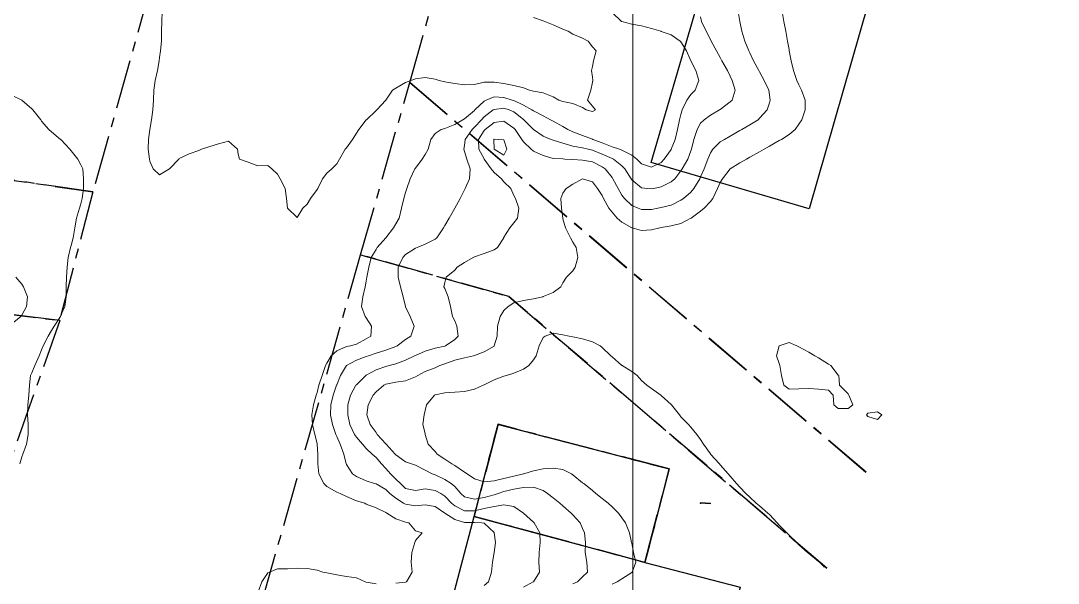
# Model space of a CAD drawing. Header units: centimetres. Extents: x 0 to 642158, y -847 to 649707.
# Drawn here: x 617835.7 to 617888.4, y 621045.2 to 621073.8 of the extents above; entities that cross this region are included whole.
import ezdxf

# ---------------------------------------------------------------- set-up
doc = ezdxf.new("R2010")
doc.units = ezdxf.units.CM
doc.header["$MEASUREMENT"] = 0
doc.linetypes.add('CENTERX2', pattern=[4, 2.5, -0.5, 0.5, -0.5])
doc.layers.add('MEV_grille', color=254, linetype='Continuous', lineweight=9)
doc.layers.add('WAL_topographie 0.5', color=253, linetype='Continuous', lineweight=20)
doc.layers.add('SPW_batiments', color=7, linetype='Continuous')
doc.layers.add('SPW_parcellaire cadastral', color=7, linetype='CENTERX2', lineweight=25, true_color=0xff0542)

# ---------------------------------------------------------------- blocks, each defined once
blk = doc.blocks.new('*U112')
at = {"layer": 'MEV_grille', "transparency": 33554687}
blk.add_lwpolyline([(0, 1825.476), (0, -1825.476)], dxfattribs=at)
blk = doc.blocks.new('*U113')
at = {"layer": 'MEV_grille', "color": 0, "linetype": 'ByBlock', "lineweight": -2, "transparency": 16777216}
blk.add_blockref('*U112', (2500, 0), dxfattribs=at)

msp = doc.modelspace()

# ---------------------------------------------------------------- linework, layer by layer
at = {"layer": 'SPW_batiments'}
for points in [[(617878.776, 621074.655), (617875.765, 621064.225), (617867.737, 621066.566), (617870.771, 621076.966), (617878.776, 621074.655)], [(617859.978, 621053.258), (617868.658, 621050.994), (617867.42, 621046.246), (617858.733, 621048.581), (617859.955, 621053.264), (617859.978, 621053.258)], [(617857.402, 621043.477), (617857.424, 621043.56), (617858.734, 621048.58), (617867.287, 621046.282), (617867.42, 621046.246), (617872.268, 621044.981), (617870.954, 621039.942), (617865.972, 621041.242), (617864.104, 621034.08), (617855.534, 621036.315), (617857.402, 621043.477)]]:
    msp.add_lwpolyline(points, dxfattribs=at)
at = {"layer": 'SPW_parcellaire cadastral'}
for points in [[(617878.663, 621050.825), (617855.463, 621070.639), (617856.577, 621074.556), (617861.44, 621082.414), (617888.432, 621074.591)], [(617839.353, 621065.082), (617833.485, 621065.931), (617824.609, 621067.319), (617815.475, 621068.602), (617808.209, 621069.652), (617807.21, 621062.702), (617804.076, 621063.151), (617801.865, 621071.281), (617800.049, 621077.763), (617810.204, 621080.395), (617817.159, 621080.768), (617842.315, 621075.59), (617839.353, 621065.082)], [(617876.661, 621045.957), (617860.497, 621059.764), (617852.969, 621061.874), (617855.463, 621070.639), (617878.663, 621050.825)], [(617839.353, 621065.082), (617837.67, 621058.544), (617833.976, 621059.005), (617826.597, 621059.827), (617823.421, 621060.287), (617812.572, 621061.858), (617807.21, 621062.702), (617808.209, 621069.652), (617815.475, 621068.602), (617824.609, 621067.319), (617833.485, 621065.931), (617839.353, 621065.082)], [(617783.06, 621052.299), (617767.153, 621066.773), (617792.458, 621064.182), (617804.076, 621063.151), (617807.21, 621062.702), (617812.572, 621061.858), (617823.421, 621060.287), (617826.597, 621059.827), (617833.976, 621059.005), (617837.67, 621058.544), (617833.415, 621046.455), (617783.06, 621052.299)], [(617869.932, 621029.586), (617869.601, 621029.87), (617845.774, 621036.577), (617852.969, 621061.874), (617860.497, 621059.764)], [(617860.497, 621059.764), (617876.661, 621045.957)], [(617858.734, 621048.581), (617867.42, 621046.246), (617868.658, 621050.994), (617859.955, 621053.264), (617858.734, 621048.581)], [(617858.734, 621048.581), (617859.955, 621053.264), (617868.658, 621050.994), (617867.42, 621046.246), (617858.734, 621048.581)]]:
    msp.add_lwpolyline(points, dxfattribs=at)
at = {"layer": 'WAL_topographie 0.5'}
for points in [[(617842.875, 621074.25), (617842.864, 621073.75), (617842.845, 621073.25), (617842.837, 621072.75), (617842.791, 621072.25), (617842.75, 621071.917), (617842.723, 621071.75), (617842.64, 621071.25), (617842.529, 621070.75), (617842.46, 621070.25), (617842.441, 621069.75), (617842.405, 621069.25), (617842.331, 621068.75), (617842.25, 621068.25), (617842.25, 621068.25), (617842.189, 621067.75), (617842.174, 621067.25), (617842.235, 621066.75), (617842.25, 621066.635), (617842.422, 621066.25), (617842.75, 621065.944), (617843.25, 621066.25), (617843.25, 621066.25), (617843.728, 621066.75), (617843.75, 621066.778), (617844.25, 621067.013), (617844.75, 621067.179), (617844.875, 621067.25), (617845.25, 621067.375), (617845.75, 621067.518), (617846.25, 621067.659), (617846.7, 621067.25), (617846.75, 621067), (617846.812, 621066.75), (617847.25, 621066.591), (617847.75, 621066.408), (617848.25, 621066.417), (617848.45, 621066.25), (617848.75, 621065.978), (617848.869, 621065.75), (617849.131, 621065.25), (617849.194, 621064.75), (617849.25, 621064.25), (617849.25, 621064.25), (617849.75, 621063.779), (617850.036, 621064.25), (617850.25, 621064.45), (617850.42, 621064.75), (617850.75, 621065.199), (617850.785, 621065.25), (617851.028, 621065.75), (617851.25, 621066.03), (617851.512, 621066.25), (617851.75, 621066.513), (617851.9, 621066.75), (617852.19, 621067.25), (617852.25, 621067.321), (617852.554, 621067.75), (617852.75, 621068.071), (617852.869, 621068.25), (617853.25, 621068.74), (617853.261, 621068.75), (617853.75, 621069.21), (617853.788, 621069.25), (617854.25, 621069.74), (617854.255, 621069.75), (617854.594, 621070.25), (617854.75, 621070.349), (617855.25, 621070.647), (617855.525, 621070.75), (617855.75, 621070.821), (617856.25, 621070.887), (617856.75, 621070.811), (617856.967, 621070.75), (617857.25, 621070.669), (617857.75, 621070.595), (617858.25, 621070.523), (617858.75, 621070.542), (617859.25, 621070.653), (617859.75, 621070.664), (617860.25, 621070.589), (617860.75, 621070.491), (617861.25, 621070.367), (617861.553, 621070.25), (617861.75, 621070.207), (617862.25, 621070.109), (617862.75, 621069.918), (617863.052, 621069.75), (617863.25, 621069.675), (617863.75, 621069.567), (617864.25, 621069.375), (617864.438, 621069.25), (617864.75, 621069.172), (617864.906, 621069.25), (617864.75, 621069.429), (617864.5, 621069.75), (617864.67, 621070.25), (617864.75, 621070.65), (617864.772, 621070.75), (617864.75, 621070.917), (617864.706, 621071.25), (617864.75, 621071.45), (617864.81, 621071.75), (617864.936, 621072.25), (617864.75, 621072.447), (617864.542, 621072.75), (617864.25, 621072.891), (617863.75, 621073.092), (617863.51, 621073.25), (617863.25, 621073.357), (617862.75, 621073.564), (617862.328, 621073.75), (617862.25, 621073.774), (617861.75, 621073.948)], [(617854.75, 621045.183), (617855.25, 621045.245), (617855.296, 621045.25), (617855.583, 621045.75), (617855.54, 621046.25), (617855.568, 621046.75), (617855.722, 621047.25), (617855.75, 621047.357), (617856.094, 621047.75), (617855.75, 621047.856), (617855.414, 621048.25), (617855.25, 621048.286), (617854.75, 621048.451), (617854.306, 621048.75), (617854.25, 621048.778), (617853.75, 621049.01), (617853.25, 621049.212), (617853.178, 621049.25), (617852.75, 621049.375), (617852.25, 621049.602), (617851.934, 621049.75), (617851.75, 621049.816), (617851.25, 621050.106), (617851.105, 621050.25), (617850.839, 621050.75), (617850.798, 621051.25), (617850.8, 621051.75), (617850.759, 621052.25), (617850.75, 621052.295), (617850.637, 621052.75), (617850.521, 621053.25), (617850.492, 621053.75), (617850.565, 621054.25), (617850.702, 621054.75), (617850.75, 621054.889), (617850.849, 621055.25), (617851.008, 621055.75), (617851.186, 621056.25), (617851.25, 621056.368), (617851.472, 621056.75), (617851.75, 621057.005), (617852.25, 621057.214), (617852.452, 621057.25), (617852.75, 621057.337), (617853.25, 621057.601), (617853.488, 621057.75), (617853.514, 621058.25), (617853.25, 621058.676), (617853.196, 621058.75), (617853.005, 621059.25), (617853.083, 621059.75), (617853.2, 621060.25), (617853.25, 621060.536), (617853.28, 621060.75), (617853.38, 621061.25), (617853.511, 621061.75), (617853.75, 621062.152), (617853.805, 621062.25), (617854.25, 621062.744), (617854.255, 621062.75), (617854.645, 621063.25), (617854.75, 621063.448), (617854.92, 621063.75), (617855.054, 621064.25), (617855.158, 621064.75), (617855.25, 621065.048), (617855.312, 621065.25), (617855.493, 621065.75), (617855.729, 621066.25), (617855.75, 621066.285), (617856.095, 621066.75), (617856.25, 621066.984), (617856.393, 621067.25), (617856.532, 621067.75), (617856.75, 621068.056), (617857.066, 621068.25), (617857.25, 621068.308), (617857.75, 621068.513), (617858.167, 621068.75), (617858.25, 621068.79), (617858.75, 621069.217), (617858.781, 621069.25), (617859.25, 621069.693), (617859.351, 621069.75), (617859.75, 621069.915), (617860.25, 621069.879), (617860.677, 621069.75), (617860.75, 621069.728), (617861.25, 621069.484), (617861.666, 621069.25), (617861.75, 621069.192), (617862.25, 621068.949), (617862.619, 621068.75), (617862.75, 621068.675), (617863.25, 621068.399), (617863.508, 621068.25), (617863.75, 621068.13), (617864.25, 621067.941), (617864.75, 621067.765), (617864.779, 621067.75), (617865.25, 621067.565), (617865.75, 621067.374), (617866.128, 621067.25), (617866.25, 621067.207), (617866.75, 621066.946), (617867.009, 621066.75), (617867.25, 621066.503), (617867.75, 621066.328), (617868.25, 621066.579), (617868.402, 621066.75), (617868.75, 621067.238), (617868.757, 621067.25), (617868.956, 621067.75), (617869.068, 621068.25), (617869.177, 621068.75), (617869.25, 621069.019), (617869.321, 621069.25), (617869.555, 621069.75), (617869.75, 621070.032), (617869.981, 621070.25), (617870.162, 621070.75), (617870.002, 621071.25), (617869.75, 621071.75), (617869.75, 621071.75), (617869.527, 621072.25), (617869.25, 621072.702), (617869.205, 621072.75), (617868.75, 621073.07), (617868.25, 621073.241), (617868.224, 621073.25), (617867.75, 621073.393), (617867.25, 621073.524), (617866.75, 621073.605), (617866.25, 621073.739), (617866.23, 621073.75), (617865.75, 621074.2)], [(617861.25, 621044.988), (617861.747, 621045.25), (617861.75, 621045.255), (617862.056, 621045.75), (617862.03, 621046.25), (617862.041, 621046.75), (617862.102, 621047.25), (617862.075, 621047.75), (617861.791, 621048.25), (617861.75, 621048.29), (617861.25, 621048.75), (617861.25, 621048.75), (617860.75, 621049.081), (617860.25, 621049.169), (617859.75, 621049.094), (617859.25, 621048.985), (617858.75, 621048.874), (617858.25, 621048.859), (617857.75, 621049.115), (617857.592, 621049.25), (617857.25, 621049.615), (617857.037, 621049.75), (617856.75, 621049.901), (617856.25, 621049.983), (617855.75, 621049.897), (617855.25, 621050.005), (617855, 621050.25), (617854.75, 621050.48), (617854.488, 621050.75), (617854.25, 621051.013), (617854.024, 621051.25), (617853.75, 621051.571), (617853.552, 621051.75), (617853.25, 621052.033), (617853.063, 621052.25), (617852.75, 621052.612), (617852.658, 621052.75), (617852.417, 621053.25), (617852.31, 621053.75), (617852.319, 621054.25), (617852.46, 621054.75), (617852.731, 621055.25), (617852.75, 621055.276), (617853.238, 621055.75), (617853.25, 621055.758), (617853.75, 621056.03), (617854.25, 621056.203), (617854.422, 621056.25), (617854.75, 621056.343), (617855.25, 621056.532), (617855.708, 621056.75), (617855.75, 621056.77), (617856.25, 621056.979), (617856.75, 621057.13), (617857.25, 621057.242), (617857.276, 621057.25), (617857.75, 621057.575), (617857.933, 621057.75), (617857.861, 621058.25), (617857.75, 621058.527), (617857.646, 621058.75), (617857.53, 621059.25), (617857.423, 621059.75), (617857.25, 621060.163), (617857.205, 621060.25), (617857.25, 621060.472), (617857.309, 621060.75), (617857.75, 621061.104), (617857.876, 621061.25), (617858.25, 621061.493), (617858.695, 621061.75), (617858.75, 621061.781), (617859.25, 621061.943), (617859.75, 621062.128), (617859.931, 621062.25), (617860.24, 621062.75), (617860.25, 621062.771), (617860.546, 621063.25), (617860.75, 621063.504), (617860.945, 621063.75), (617861.005, 621064.25), (617860.846, 621064.75), (617860.75, 621064.899), (617860.596, 621065.25), (617860.25, 621065.593), (617860.127, 621065.75), (617859.75, 621066.067), (617859.611, 621066.25), (617859.256, 621066.75), (617859.25, 621066.759), (617858.978, 621067.25), (617858.96, 621067.75), (617859.25, 621068.199), (617859.293, 621068.25), (617859.75, 621068.607), (617860.25, 621068.675), (617860.75, 621068.323), (617860.816, 621068.25), (617861.17, 621067.75), (617861.25, 621067.621), (617861.633, 621067.25), (617861.75, 621067.154), (617862.25, 621066.922), (617862.75, 621066.78), (617863.25, 621066.755), (617863.354, 621066.75), (617863.75, 621066.728), (617864.25, 621066.694), (617864.75, 621066.609), (617865.25, 621066.36), (617865.404, 621066.25), (617865.75, 621065.806), (617865.788, 621065.75), (617866.054, 621065.25), (617866.25, 621064.913), (617866.377, 621064.75), (617866.75, 621064.385), (617867.069, 621064.25), (617867.25, 621064.183), (617867.75, 621064.188), (617868.074, 621064.25), (617868.25, 621064.283), (617868.75, 621064.413), (617869.25, 621064.657), (617869.382, 621064.75), (617869.75, 621065.064), (617869.913, 621065.25), (617870.204, 621065.75), (617870.25, 621065.844), (617870.435, 621066.25), (617870.626, 621066.75), (617870.75, 621067.067), (617870.871, 621067.25), (617871.25, 621067.621), (617871.464, 621067.75), (617871.75, 621067.913), (617872.25, 621068.195), (617872.347, 621068.25), (617872.75, 621068.485), (617873.17, 621068.75), (617873.25, 621068.821), (617873.634, 621069.25), (617873.75, 621069.605), (617873.792, 621069.75), (617873.75, 621070), (617873.712, 621070.25), (617873.483, 621070.75), (617873.25, 621071.176), (617873.21, 621071.25), (617872.947, 621071.75), (617872.75, 621072.152), (617872.7, 621072.25), (617872.5, 621072.75), (617872.352, 621073.25), (617872.25, 621073.75), (617872.25, 621073.75), (617872.159, 621074.25)], [(617863.75, 621045.153), (617863.999, 621045.25), (617864.25, 621045.511), (617864.499, 621045.75), (617864.466, 621046.25), (617864.387, 621046.75), (617864.391, 621047.25), (617864.353, 621047.75), (617864.25, 621047.975), (617864.122, 621048.25), (617863.75, 621048.668), (617863.674, 621048.75), (617863.25, 621049.115), (617863.089, 621049.25), (617862.75, 621049.521), (617862.466, 621049.75), (617862.25, 621049.898), (617861.75, 621050.064), (617861.25, 621050.05), (617860.75, 621049.967), (617860.25, 621049.844), (617859.96, 621049.75), (617859.75, 621049.686), (617859.25, 621049.549), (617858.75, 621049.454), (617858.25, 621049.579), (617858.07, 621049.75), (617857.75, 621050.097), (617857.568, 621050.25), (617857.25, 621050.464), (617856.75, 621050.696), (617856.611, 621050.75), (617856.25, 621050.933), (617855.75, 621051.18), (617855.561, 621051.25), (617855.25, 621051.357), (617854.75, 621051.719), (617854.726, 621051.75), (617854.273, 621052.25), (617854.25, 621052.275), (617853.813, 621052.75), (617853.75, 621052.843), (617853.449, 621053.25), (617853.284, 621053.75), (617853.357, 621054.25), (617853.603, 621054.75), (617853.75, 621054.917), (617854.147, 621055.25), (617854.25, 621055.304), (617854.75, 621055.405), (617855.25, 621055.473), (617855.75, 621055.681), (617855.871, 621055.75), (617856.25, 621055.941), (617856.75, 621056.14), (617857.001, 621056.25), (617857.25, 621056.343), (617857.75, 621056.532), (617858.25, 621056.652), (617858.71, 621056.75), (617858.75, 621056.761), (617859.25, 621056.951), (617859.75, 621057.24), (617859.762, 621057.25), (617859.912, 621057.75), (617859.92, 621058.25), (617860.056, 621058.75), (617860.25, 621059.048), (617860.463, 621059.25), (617860.75, 621059.447), (617861.25, 621059.565), (617861.75, 621059.642), (617862.238, 621059.75), (617862.25, 621059.754), (617862.75, 621059.957), (617863.137, 621060.25), (617863.25, 621060.457), (617863.44, 621060.75), (617863.75, 621061.06), (617863.869, 621061.25), (617864.005, 621061.75), (617863.919, 621062.25), (617863.75, 621062.52), (617863.629, 621062.75), (617863.379, 621063.25), (617863.25, 621063.712), (617863.241, 621063.75), (617863.171, 621064.25), (617863.138, 621064.75), (617863.25, 621065.011), (617863.41, 621065.25), (617863.75, 621065.464), (617864.25, 621065.738), (617864.75, 621065.585), (617865.015, 621065.25), (617865.25, 621064.896), (617865.319, 621064.75), (617865.58, 621064.25), (617865.75, 621064.041), (617866.005, 621063.75), (617866.25, 621063.532), (617866.75, 621063.257), (617866.777, 621063.25), (617867.25, 621063.11), (617867.75, 621063.147), (617868.182, 621063.25), (617868.25, 621063.263), (617868.75, 621063.351), (617869.25, 621063.478), (617869.75, 621063.74), (617869.764, 621063.75), (617870.25, 621064.103), (617870.431, 621064.25), (617870.75, 621064.588), (617870.871, 621064.75), (617871.112, 621065.25), (617871.25, 621065.558), (617871.362, 621065.75), (617871.75, 621066.25), (617871.75, 621066.25), (617872.25, 621066.559), (617872.587, 621066.75), (617872.75, 621066.843), (617873.25, 621067.123), (617873.476, 621067.25), (617873.75, 621067.403), (617874.25, 621067.685), (617874.364, 621067.75), (617874.75, 621068.005), (617875.056, 621068.25), (617875.25, 621068.518), (617875.391, 621068.75), (617875.569, 621069.25), (617875.559, 621069.75), (617875.375, 621070.25), (617875.25, 621070.527), (617875.147, 621070.75), (617874.98, 621071.25), (617874.857, 621071.75), (617874.761, 621072.25), (617874.75, 621072.311), (617874.671, 621072.75), (617874.576, 621073.25), (617874.483, 621073.75), (617874.392, 621074.25)], [(617859.25, 621045.072), (617859.474, 621045.25), (617859.624, 621045.75), (617859.678, 621046.25), (617859.75, 621046.75), (617859.75, 621046.75), (617859.83, 621047.25), (617859.762, 621047.75), (617859.75, 621047.765), (617859.25, 621048.231), (617859.129, 621048.25), (617858.75, 621048.267), (617858.25, 621048.279), (617857.75, 621048.422), (617857.25, 621048.744), (617857.24, 621048.75), (617856.75, 621049.079), (617856.25, 621049.165), (617855.75, 621049.117), (617855.25, 621049.198), (617855.151, 621049.25), (617854.75, 621049.503), (617854.452, 621049.75), (617854.25, 621049.951), (617853.75, 621050.231), (617853.679, 621050.25), (617853.25, 621050.396), (617852.75, 621050.617), (617852.55, 621050.75), (617852.25, 621051.228), (617852.24, 621051.25), (617852.114, 621051.75), (617851.922, 621052.25), (617851.75, 621052.65), (617851.711, 621052.75), (617851.531, 621053.25), (617851.437, 621053.75), (617851.459, 621054.25), (617851.576, 621054.75), (617851.741, 621055.25), (617851.75, 621055.275), (617851.95, 621055.75), (617852.249, 621056.25), (617852.25, 621056.251), (617852.75, 621056.521), (617853.25, 621056.704), (617853.374, 621056.75), (617853.75, 621056.88), (617854.25, 621057.026), (617854.75, 621057.215), (617854.819, 621057.25), (617855.25, 621057.569), (617855.514, 621057.75), (617855.687, 621058.25), (617855.484, 621058.75), (617855.25, 621059.244), (617855.247, 621059.25), (617855.131, 621059.75), (617855.003, 621060.25), (617854.881, 621060.75), (617854.872, 621061.25), (617855.105, 621061.75), (617855.25, 621061.896), (617855.75, 621062.221), (617855.838, 621062.25), (617856.25, 621062.421), (617856.75, 621062.677), (617856.836, 621062.75), (617857.185, 621063.25), (617857.25, 621063.378), (617857.475, 621063.75), (617857.75, 621064.25), (617857.75, 621064.25), (617858.027, 621064.75), (617858.25, 621065.186), (617858.281, 621065.25), (617858.507, 621065.75), (617858.531, 621066.25), (617858.365, 621066.75), (617858.25, 621067.131), (617858.215, 621067.25), (617858.25, 621067.431), (617858.288, 621067.75), (617858.635, 621068.25), (617858.75, 621068.362), (617859.113, 621068.75), (617859.25, 621068.894), (617859.711, 621069.25), (617859.75, 621069.276), (617860.25, 621069.338), (617860.523, 621069.25), (617860.75, 621069.151), (617861.25, 621068.759), (617861.262, 621068.75), (617861.75, 621068.254), (617861.756, 621068.25), (617862.25, 621067.92), (617862.649, 621067.75), (617862.75, 621067.713), (617863.25, 621067.55), (617863.75, 621067.409), (617864.25, 621067.313), (617864.53, 621067.25), (617864.75, 621067.204), (617865.25, 621067.004), (617865.75, 621066.78), (617865.816, 621066.75), (617866.25, 621066.403), (617866.396, 621066.25), (617866.714, 621065.75), (617866.75, 621065.696), (617867.25, 621065.288), (617867.552, 621065.25), (617867.75, 621065.228), (617867.865, 621065.25), (617868.25, 621065.329), (617868.75, 621065.584), (617868.941, 621065.75), (617869.25, 621066.143), (617869.317, 621066.25), (617869.594, 621066.75), (617869.75, 621067.161), (617869.78, 621067.25), (617869.907, 621067.75), (617870.078, 621068.25), (617870.25, 621068.573), (617870.432, 621068.75), (617870.75, 621068.987), (617871.21, 621069.25), (617871.25, 621069.275), (617871.75, 621069.653), (617871.848, 621069.75), (617872.005, 621070.25), (617871.863, 621070.75), (617871.75, 621070.97), (617871.61, 621071.25), (617871.336, 621071.75), (617871.25, 621071.907), (617871.062, 621072.25), (617870.79, 621072.75), (617870.75, 621072.825), (617870.528, 621073.25), (617870.299, 621073.75), (617870.25, 621073.985)], [(617835.25, 621069.988), (617835.739, 621069.75), (617835.75, 621069.744), (617836.25, 621069.307), (617836.31, 621069.25), (617836.704, 621068.75), (617836.75, 621068.683), (617837.123, 621068.25), (617837.25, 621068.128), (617837.714, 621067.75), (617837.75, 621067.718), (617838.186, 621067.25), (617838.25, 621067.17), (617838.599, 621066.75), (617838.75, 621066.448), (617838.845, 621066.25), (617838.888, 621065.75), (617838.873, 621065.25), (617838.816, 621064.75), (617838.75, 621064.467), (617838.669, 621064.25), (617838.528, 621063.75), (617838.431, 621063.25), (617838.353, 621062.75), (617838.25, 621062.35), (617838.223, 621062.25), (617838.093, 621061.75), (617838.047, 621061.25), (617838.011, 621060.75), (617837.994, 621060.25), (617838, 621059.75), (617837.931, 621059.25), (617837.75, 621058.851), (617837.71, 621058.75), (617837.394, 621058.25), (617837.25, 621058.037), (617837.082, 621057.75), (617836.829, 621057.25), (617836.75, 621057.049), (617836.634, 621056.75), (617836.399, 621056.25), (617836.25, 621055.887), (617836.189, 621055.75), (617836.13, 621055.25), (617836.095, 621054.75), (617836.057, 621054.25), (617836.038, 621053.75), (617836.068, 621053.25), (617836.072, 621052.75), (617835.982, 621052.25), (617835.801, 621051.75), (617835.75, 621051.618), (617835.647, 621051.25)], [(617860.401, 621067.25), (617860.25, 621066.94), (617859.75, 621067.248), (617859.749, 621067.25), (617859.745, 621067.75), (617859.75, 621067.755), (617859.972, 621067.75), (617860.25, 621067.722), (617860.401, 621067.25)], [(617835.432, 621060.75), (617835.75, 621060.391), (617835.832, 621060.25), (617836.029, 621059.75), (617835.99, 621059.25), (617835.75, 621058.805), (617835.696, 621058.75), (617835.25, 621058.383)], [(617865.75, 621045.139), (617866.009, 621045.25), (617866.25, 621045.416), (617866.75, 621045.733), (617866.776, 621045.75), (617866.952, 621046.25), (617866.84, 621046.75), (617866.75, 621047.218), (617866.744, 621047.25), (617866.639, 621047.75), (617866.43, 621048.25), (617866.25, 621048.508), (617866.075, 621048.75), (617865.75, 621049.061), (617865.544, 621049.25), (617865.25, 621049.488), (617864.927, 621049.75), (617864.75, 621049.894), (617864.308, 621050.25), (617864.25, 621050.297), (617863.75, 621050.703), (617863.685, 621050.75), (617863.25, 621050.965), (617862.75, 621051.034), (617862.25, 621050.999), (617861.75, 621050.897), (617861.267, 621050.75), (617861.25, 621050.746), (617860.75, 621050.634), (617860.25, 621050.514), (617859.75, 621050.389), (617859.25, 621050.335), (617858.75, 621050.488), (617858.382, 621050.75), (617858.25, 621050.837), (617857.75, 621051.172), (617857.612, 621051.25), (617857.25, 621051.491), (617856.855, 621051.75), (617856.75, 621051.875), (617856.408, 621052.25), (617856.253, 621052.75), (617856.25, 621052.796), (617856.122, 621053.25), (617856.191, 621053.75), (617856.25, 621053.972), (617856.31, 621054.25), (617856.721, 621054.75), (617856.75, 621054.767), (617857.25, 621054.861), (617857.75, 621054.896), (617858.25, 621054.936), (617858.75, 621055.05), (617859.189, 621055.25), (617859.25, 621055.271), (617859.75, 621055.522), (617860.25, 621055.705), (617860.375, 621055.75), (617860.75, 621055.856), (617861.25, 621056.075), (617861.522, 621056.25), (617861.75, 621056.537), (617861.896, 621056.75), (617862.052, 621057.25), (617862.25, 621057.671), (617862.343, 621057.75), (617862.75, 621057.9), (617863.25, 621057.82), (617863.573, 621057.75), (617863.75, 621057.705), (617864.25, 621057.611), (617864.75, 621057.464), (617865.149, 621057.25), (617865.25, 621057.173), (617865.691, 621056.75), (617865.75, 621056.692), (617866.25, 621056.254), (617866.257, 621056.25), (617866.75, 621055.954), (617867.024, 621055.75), (617867.25, 621055.49), (617867.511, 621055.25), (617867.75, 621055.085), (617868.228, 621054.75), (617868.25, 621054.736), (617868.75, 621054.279), (617868.773, 621054.25), (617869.179, 621053.75), (617869.25, 621053.649), (617869.636, 621053.25), (617869.75, 621053.124), (617870.063, 621052.75), (617870.25, 621052.486), (617870.397, 621052.25), (617870.75, 621051.762), (617870.76, 621051.75), (617871.205, 621051.25), (617871.25, 621051.202), (617871.644, 621050.75), (617871.75, 621050.624), (617872.08, 621050.25), (617872.25, 621050.066), (617872.553, 621049.75), (617872.75, 621049.566), (617873.079, 621049.25), (617873.25, 621049.124), (617873.66, 621048.75), (617873.75, 621048.672), (617874.149, 621048.25), (617874.25, 621048.139), (617874.636, 621047.75), (617874.75, 621047.633), (617875.148, 621047.25), (617875.25, 621047.145), (617875.681, 621046.75), (617875.75, 621046.695), (617876.25, 621046.287), (617876.288, 621046.25), (617876.5, 621046.046), (617876.523, 621046)], [(617877.99, 621054.25), (617877.75, 621054.068), (617877.25, 621054.071), (617877.028, 621054.25), (617876.99, 621054.75), (617876.75, 621055), (617876.25, 621055.054), (617875.75, 621055.083), (617875.25, 621055.067), (617874.75, 621055.044), (617874.475, 621055.25), (617874.365, 621055.75), (617874.279, 621056.25), (617874.25, 621056.35), (617874.11, 621056.75), (617874.25, 621057.25), (617874.25, 621057.25), (617874.75, 621057.423), (617875.141, 621057.25), (617875.25, 621057.204), (617875.75, 621056.935), (617876.058, 621056.75), (617876.25, 621056.636), (617876.75, 621056.319), (617876.864, 621056.25), (617877.25, 621055.768), (617877.27, 621055.75), (617877.313, 621055.25), (617877.75, 621054.813), (617877.781, 621054.75), (617877.99, 621054.25)], [(617879.469, 621053.75), (617879.25, 621053.517), (617878.75, 621053.659), (617878.691, 621053.75), (617878.75, 621053.827), (617879.25, 621053.896), (617879.469, 621053.75)], [(617870.754, 621049.25), (617870.75, 621049.221), (617870.25, 621049.232), (617870.233, 621049.25), (617870.25, 621049.287), (617870.75, 621049.257), (617870.754, 621049.25)], [(617847.759, 621044.75), (617847.941, 621045.25), (617848.25, 621045.715), (617848.333, 621045.75), (617848.75, 621045.914), (617849.25, 621045.914), (617849.75, 621045.944), (617850.25, 621045.93), (617850.75, 621045.846), (617851.048, 621045.75), (617851.25, 621045.722), (617851.75, 621045.614), (617852.25, 621045.535), (617852.75, 621045.455), (617853.191, 621045.25), (617853.25, 621045.234), (617853.75, 621045.154)]]:
    msp.add_lwpolyline(points, dxfattribs=at)

# ---------------------------------------------------------------- block references
at = {"layer": 'MEV_grille', "transparency": 33554687}
msp.add_blockref('*U113', (615366.814, 620593.644), dxfattribs=at)

doc.saveas('drawing.dxf')
